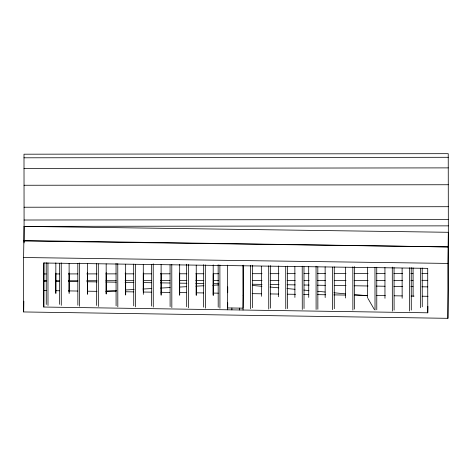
<?xml version="1.0" encoding="UTF-8"?>
<svg xmlns="http://www.w3.org/2000/svg" width="472" height="472" viewBox="0 0 472 472"><rect width="100%" height="100%" fill="white"/><g stroke="black" fill="none" stroke-linecap="round" stroke-linejoin="round"><path stroke-width="0.71" d="M55.79 292.911L55.849 273.135M69.071 292.05L69.124 272.999M87.373 293.661L87.438 272.421M106.123 293.885L106.188 272.639M125.605 294.251L125.67 273.005M143.246 291.383L143.299 273.07M161.058 294.51L161.117 273.27M179.614 295.047L179.679 273.07M196.187 295.165L196.252 273.925M213.143 294.882L213.208 273.642M227.722 292.746L227.74 286.882M24.107 242.915L23.995 154.197L448.235 153.677L448.4 287.188L447.916 318.323L23.665 311.951L23.6 257.517L24.084 226.383L448.323 225.864M23.665 311.951L23.836 301.183M427.868 306.352L427.768 312.806L43.796 307.036L44.02 262.65M227.628 309.803L227.74 302.812M231.888 309.862L231.917 307.998L243.068 308.163L243.021 265.394M239.463 309.98L239.493 308.11M243.045 310.027L243.275 294.994M447.916 318.323L447.845 263.423L448.335 232.289L24.084 226.383M106.218 291.012L116.507 290.457M125.322 289.979L134.142 289.507M142.957 289.029L151.778 288.557M160.592 288.079L170.144 287.566M179.696 287.053L186.31 286.693M195.862 286.18L203.945 285.743M212.766 285.265L218.642 284.952M24.001 157.807L448.241 157.294M24.013 168.404L448.252 167.885M24.037 185.26L448.276 184.741M24.06 207.226L448.3 206.707M24.078 220.017L448.317 219.498M43.294 273.955L46.238 273.955M55.814 273.943L59.496 273.937M68.334 273.925L77.91 273.913M86.748 273.902L97.061 273.89M105.899 273.878L116.212 273.866M125.05 273.854L133.889 273.848M143.458 273.837L151.565 273.825M160.403 273.813L169.979 273.801M179.549 273.789L186.918 273.784M195.756 273.772L203.857 273.76M213.432 273.748L218.589 273.742M252.467 273.701L262.043 273.689M270.143 273.677L278.981 273.671M287.082 273.66L295.183 273.648M304.021 273.636L309.178 273.63M317.284 273.624L325.385 273.613M334.223 273.601L346.005 273.589M354.106 273.577L368.101 273.559M376.202 273.548L385.04 273.542M393.878 273.53L402.716 273.518M410.823 273.506L413.029 273.506M421.868 273.495L427.762 273.489M43.3 280.787L46.25 280.787M55.82 280.775L59.507 280.769M68.346 280.757L77.921 280.746M86.76 280.734L97.067 280.722M105.905 280.71L116.218 280.698M125.056 280.692L133.895 280.681M143.47 280.669L151.571 280.657M160.409 280.645L169.985 280.633M179.561 280.622L186.924 280.616M195.762 280.604L203.863 280.592M213.438 280.58L218.595 280.575M252.473 280.533L262.048 280.521M270.149 280.515L278.993 280.504M287.094 280.492L295.195 280.48M304.033 280.474L309.189 280.462M317.29 280.457L325.391 280.445M334.229 280.433L346.011 280.421M354.118 280.409L368.113 280.392M376.213 280.386L385.052 280.374M393.89 280.362L402.728 280.35M410.829 280.338L413.035 280.338M421.879 280.327L427.768 280.321M23.6 257.517L447.845 263.423M43.3 281.1L46.25 281.147M55.826 281.288L59.507 281.341M68.346 281.477L77.921 281.619M86.76 281.755L97.067 281.908M105.911 282.044L116.218 282.197M125.056 282.327L133.895 282.462M143.47 282.604L151.571 282.728M160.415 282.858L169.985 283.005M179.561 283.147L186.93 283.259M195.768 283.389L203.869 283.513M213.444 283.654L218.601 283.737M252.479 284.244L262.054 284.386M270.155 284.51L278.993 284.64M287.1 284.763L295.201 284.887M304.039 285.017L309.195 285.094M317.296 285.218L325.397 285.342M334.235 285.471L346.023 285.648M354.124 285.772L368.119 285.979M376.219 286.103L385.058 286.238M393.896 286.368L402.734 286.504M410.835 286.622L413.047 286.657M421.885 286.787L427.779 286.876M44.055 290.534L46.262 290.569M55.82 290.711L59.496 290.77M68.322 290.899L77.88 291.047M87.438 291.189L96.996 291.33M105.822 291.466L116.118 291.619M125.676 291.767L133.765 291.885M143.323 292.032L151.412 292.15M160.97 292.292L169.796 292.428M179.354 292.569L186.705 292.681M196.269 292.823L203.621 292.935M213.179 293.082L218.329 293.159M252.131 293.661L261.7 293.802M270.533 293.938L278.627 294.062M287.46 294.192L295.555 294.316M303.649 294.434L308.8 294.51M317.632 294.646L325.727 294.77M333.822 294.888L345.598 295.065M354.431 295.201L367.676 295.395M376.508 295.531L385.341 295.661M394.173 295.796L402.268 295.92M411.1 296.05L414.044 296.097M422.139 296.215L428.027 296.304M231.917 307.998L227.657 307.933L227.498 265.17M252.426 285.448L261.972 286.321M270.037 287.029L278.858 287.843M286.917 288.545L295.012 289.301M303.803 290.056L308.959 290.563M317.744 291.307L325.114 292.02M333.893 292.758L345.669 293.873M354.442 294.599L366.921 295.72M368.001 298.546L374.32 309.502M427.768 312.806L427.715 268.356L43.743 263.01L43.796 307.036M422.21 267.96L422.257 306.806M420.446 268.179L420.493 307.756M413.083 267.854L413.118 296.44M411.236 267.577L411.289 310.092M409.472 267.795L409.525 311.036M402.109 268.202L402.15 298.257M394.055 267.624L394.108 310.133M392.291 267.105L392.35 311.083M384.934 267.518L384.969 298.298M376.733 267.258L376.786 309.768M374.969 267.476L375.022 309.986M367.611 267.152L367.647 297.932M354.59 266.597L354.643 309.107M352.826 266.81L352.879 310.057M345.469 267.223L345.504 298.003M334.253 266.922L334.306 308.7M332.494 267.134L332.542 309.65M325.131 266.816L325.167 297.596M317.815 266.739L317.863 309.248M316.051 266.22L316.104 309.467M308.688 266.633L308.729 297.413M303.986 266.757L304.039 308.535M302.222 266.238L302.275 309.484M294.864 266.65L294.9 297.431M287.477 266.09L287.531 308.599M285.713 266.302L285.767 308.818M278.35 265.984L278.392 296.764M270.462 265.63L270.515 308.145M268.704 265.848L268.757 309.089M261.34 266.255L261.376 296.31M252.355 265.27L252.408 307.779M250.591 265.482L250.644 308.729M243.233 265.158L243.269 295.944M219.881 264.993L219.934 308.24M218.152 264.727L218.2 307.237M213.197 264.863L213.232 295.696M205.314 264.934L205.367 308.181M203.579 264.668L203.633 307.178M196.24 265.146L196.275 295.248M188.352 264.485L188.405 307.732M186.623 264.22L186.676 306.729M179.673 264.29L179.708 295.13M171.784 264.367L171.837 307.608M170.056 264.833L170.109 306.611M161.111 264.485L161.147 295.325M153.223 263.83L153.276 307.071M151.494 264.296L151.547 306.074M143.287 264.29L143.323 294.392M135.405 264.361L135.458 306.877M133.676 264.096L133.724 305.874M125.658 264.226L125.694 295.065M117.77 263.571L117.823 306.812M116.041 263.305L116.094 305.815M106.176 263.86L106.212 293.962M98.294 263.937L98.341 306.446M96.559 263.671L96.612 305.449M87.426 263.642L87.462 294.481M79.538 262.981L79.591 306.228M77.809 263.447L77.862 305.225M69.113 263.488L69.148 293.59M61.23 262.833L61.277 305.343M59.501 263.299L59.549 304.34M55.832 262.892L55.873 293.726M47.949 262.963L48.002 305.478M46.221 262.697L46.268 304.475M448.105 246.921L23.86 241.015L23.86 240.543L448.105 246.921"/></g></svg>
